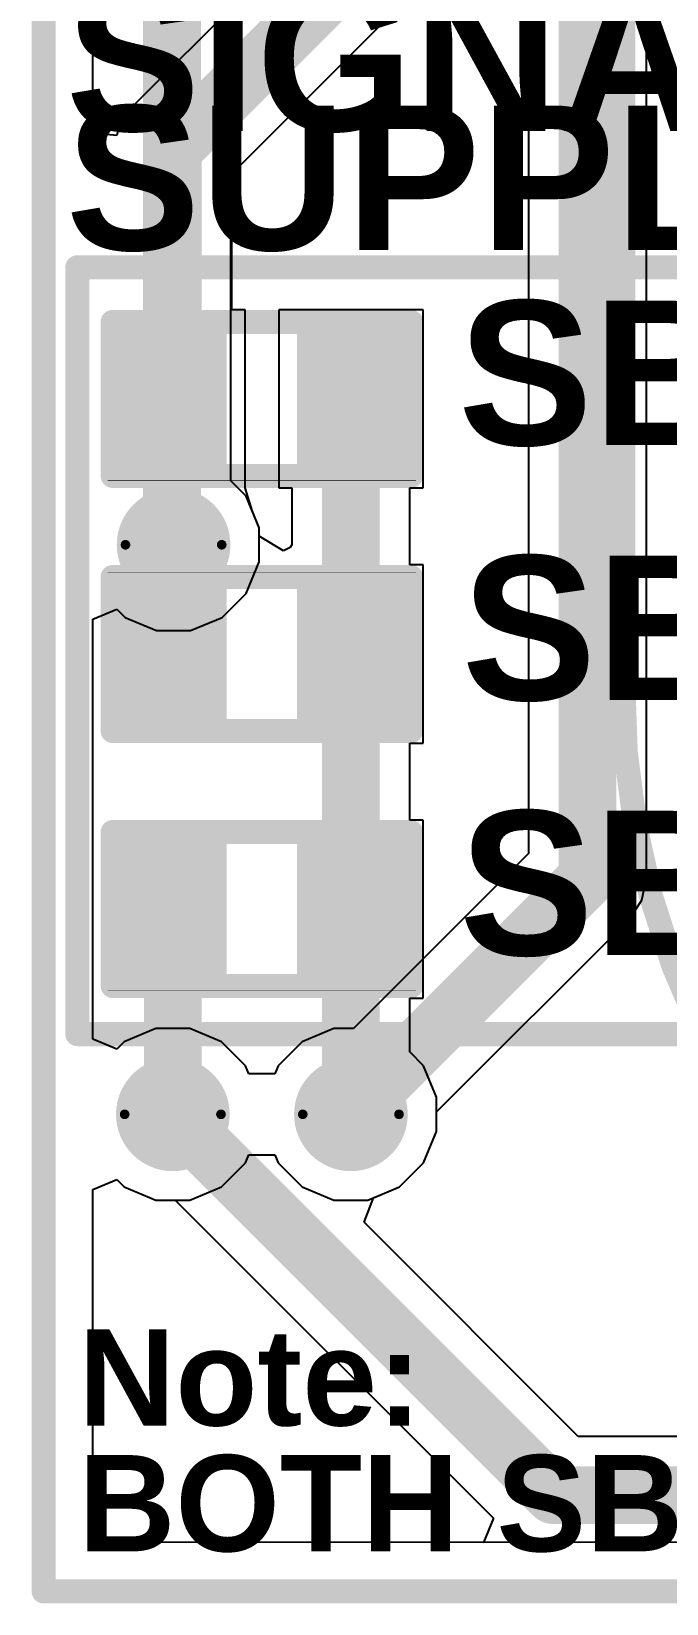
# Model space of a CAD drawing. Header units: inches. Extents: x 0 to 13.7, y 0 to 1.9.
# Drawn here: x -0.0025 to 0.1294, y -0.0025 to 0.3242 of the extents above; entities that cross this region are included whole.
import ezdxf

# ---------------------------------------------------------------- set-up
doc = ezdxf.new("R2010")
doc.units = ezdxf.units.IN
doc.header["$MEASUREMENT"] = 0
for name, color, linetype in [('Board Outline', 216, 'Continuous'), ('Bottom Layer', 5, 'Continuous'), ('Bottom Overlay', 54, 'Continuous'), ('Drill Drawing', 1, 'Continuous'), ('Top Layer', 1, 'Continuous'), ('Top Overlay', 2, 'Continuous'), ('Top Paste', 8, 'Continuous'), ('Top Solder', 216, 'Continuous'), ('Via Holes', 16, 'Continuous')]:
    doc.layers.add(name, color=color, linetype=linetype)
doc.styles.add('Arial_Bold', font='', dxfattribs={"height": 0.2})
doc.styles.get('Arial_Bold').set_extended_font_data('Arial', bold=True)

# ---------------------------------------------------------------- blocks, each defined once
blk = doc.blocks.new('S______B______0402_19')
at = {"layer": 'Top Layer'}
for points in [[(-0.0275, -0.0125), (-0.0275, 0.0125), (-0.0095, 0.0125), (-0.0095, -0.0125)], [(0.0095, -0.0125), (0.0095, 0.0125), (0.0275, 0.0125), (0.0275, -0.0125)]]:
    blk.add_hatch(color=1, dxfattribs=at).paths.add_polyline_path(points)
at = {"layer": 'Top Paste'}
for points in [[(-0.0275, -0.0125), (-0.0275, 0.0125), (-0.0095, 0.0125), (-0.0095, -0.0125)], [(0.0095, -0.0125), (0.0095, 0.0125), (0.0275, 0.0125), (0.0275, -0.0125)]]:
    blk.add_hatch(color=8, dxfattribs=at).paths.add_polyline_path(points)
at = {"layer": 'Top Solder'}
for points in [[(-0.02967, -0.01467), (-0.02967, 0.01467), (-0.00733, 0.01467), (-0.00733, -0.01467)], [(0.00733, -0.01467), (0.00733, 0.01467), (0.02967, 0.01467), (0.02967, -0.01467)]]:
    blk.add_hatch(color=216, dxfattribs=at).paths.add_polyline_path(points)
at = {"layer": 'Top Overlay'}
for points in [[(-0.031, 0.016, 0.005, 0.005, 0), (0.031, 0.016, 0.005, 0.005, 0)], [(-0.031, -0.016, 0.005, 0.005, 0), (-0.031, 0.016, 0.005, 0.005, 0)], [(0.031, -0.016, 0.005, 0.005, 0), (0.031, 0.016, 0.005, 0.005, 0)], [(-0.031, -0.016, 0.005, 0.005, 0), (0.031, -0.016, 0.005, 0.005, 0)], [(-0.032, -0.017, 0.000127, 0.000127, 0), (0.032, -0.017, 0.000127, 0.000127, 0)]]:
    blk.add_lwpolyline(points, format="xyseb", dxfattribs=at)
for points in [[(-0.03225, 0.016, 0.0025, 0.0025, 1), (-0.02975, 0.016, 0.0025, 0.0025, 1)], [(-0.03225, 0.016, 0.0025, 0.0025, 1), (-0.02975, 0.016, 0.0025, 0.0025, 1)], [(0.02975, 0.016, 0.0025, 0.0025, 1), (0.03225, 0.016, 0.0025, 0.0025, 1)], [(0.02975, 0.016, 0.0025, 0.0025, 1), (0.03225, 0.016, 0.0025, 0.0025, 1)], [(-0.03225, -0.016, 0.0025, 0.0025, 1), (-0.02975, -0.016, 0.0025, 0.0025, 1)], [(-0.03225, -0.016, 0.0025, 0.0025, 1), (-0.02975, -0.016, 0.0025, 0.0025, 1)], [(0.02975, -0.016, 0.0025, 0.0025, 1), (0.03225, -0.016, 0.0025, 0.0025, 1)], [(0.02975, -0.016, 0.0025, 0.0025, 1), (0.03225, -0.016, 0.0025, 0.0025, 1)], [(-0.03203, -0.017, 0.0000635, 0.0000635, 1), (-0.03197, -0.017, 0.0000635, 0.0000635, 1)], [(0.03197, -0.017, 0.0000635, 0.0000635, 1), (0.03203, -0.017, 0.0000635, 0.0000635, 1)]]:
    blk.add_lwpolyline(points, format="xyseb", close=True, dxfattribs=at)
blk = doc.blocks.new('S______B______0402_20')
at = {"layer": 'Top Layer'}
for points in [[(-0.0275, -0.0125), (-0.0275, 0.0125), (-0.0095, 0.0125), (-0.0095, -0.0125)], [(0.0095, -0.0125), (0.0095, 0.0125), (0.0275, 0.0125), (0.0275, -0.0125)]]:
    blk.add_hatch(color=1, dxfattribs=at).paths.add_polyline_path(points)
at = {"layer": 'Top Paste'}
for points in [[(-0.0275, -0.0125), (-0.0275, 0.0125), (-0.0095, 0.0125), (-0.0095, -0.0125)], [(0.0095, -0.0125), (0.0095, 0.0125), (0.0275, 0.0125), (0.0275, -0.0125)]]:
    blk.add_hatch(color=8, dxfattribs=at).paths.add_polyline_path(points)
at = {"layer": 'Top Solder'}
for points in [[(-0.02967, -0.01467), (-0.02967, 0.01467), (-0.00733, 0.01467), (-0.00733, -0.01467)], [(0.00733, -0.01467), (0.00733, 0.01467), (0.02967, 0.01467), (0.02967, -0.01467)]]:
    blk.add_hatch(color=216, dxfattribs=at).paths.add_polyline_path(points)
at = {"layer": 'Top Overlay'}
for points in [[(-0.031, -0.016, 0.005, 0.005, 0), (-0.031, 0.016, 0.005, 0.005, 0)], [(-0.031, 0.016, 0.005, 0.005, 0), (0.031, 0.016, 0.005, 0.005, 0)], [(0.031, -0.016, 0.005, 0.005, 0), (0.031, 0.016, 0.005, 0.005, 0)], [(-0.031, -0.016, 0.005, 0.005, 0), (0.031, -0.016, 0.005, 0.005, 0)], [(-0.032, -0.017, 0.000127, 0.000127, 0), (0.032, -0.017, 0.000127, 0.000127, 0)]]:
    blk.add_lwpolyline(points, format="xyseb", dxfattribs=at)
for points in [[(-0.03225, 0.016, 0.0025, 0.0025, 1), (-0.02975, 0.016, 0.0025, 0.0025, 1)], [(-0.03225, 0.016, 0.0025, 0.0025, 1), (-0.02975, 0.016, 0.0025, 0.0025, 1)], [(0.02975, 0.016, 0.0025, 0.0025, 1), (0.03225, 0.016, 0.0025, 0.0025, 1)], [(0.02975, 0.016, 0.0025, 0.0025, 1), (0.03225, 0.016, 0.0025, 0.0025, 1)], [(-0.03225, -0.016, 0.0025, 0.0025, 1), (-0.02975, -0.016, 0.0025, 0.0025, 1)], [(-0.03225, -0.016, 0.0025, 0.0025, 1), (-0.02975, -0.016, 0.0025, 0.0025, 1)], [(0.02975, -0.016, 0.0025, 0.0025, 1), (0.03225, -0.016, 0.0025, 0.0025, 1)], [(0.02975, -0.016, 0.0025, 0.0025, 1), (0.03225, -0.016, 0.0025, 0.0025, 1)], [(-0.03203, -0.017, 0.0000635, 0.0000635, 1), (-0.03197, -0.017, 0.0000635, 0.0000635, 1)], [(0.03197, -0.017, 0.0000635, 0.0000635, 1), (0.03203, -0.017, 0.0000635, 0.0000635, 1)]]:
    blk.add_lwpolyline(points, format="xyseb", close=True, dxfattribs=at)
blk = doc.blocks.new('S______B______0402_22')
at = {"layer": 'Top Layer'}
for points in [[(-0.0275, -0.0125), (-0.0275, 0.0125), (-0.0095, 0.0125), (-0.0095, -0.0125)], [(0.0095, -0.0125), (0.0095, 0.0125), (0.0275, 0.0125), (0.0275, -0.0125)]]:
    blk.add_hatch(color=1, dxfattribs=at).paths.add_polyline_path(points)
at = {"layer": 'Top Paste'}
for points in [[(-0.0275, -0.0125), (-0.0275, 0.0125), (-0.0095, 0.0125), (-0.0095, -0.0125)], [(0.0095, -0.0125), (0.0095, 0.0125), (0.0275, 0.0125), (0.0275, -0.0125)]]:
    blk.add_hatch(color=8, dxfattribs=at).paths.add_polyline_path(points)
at = {"layer": 'Top Solder'}
for points in [[(-0.02967, -0.01467), (-0.02967, 0.01467), (-0.00733, 0.01467), (-0.00733, -0.01467)], [(0.00733, -0.01467), (0.00733, 0.01467), (0.02967, 0.01467), (0.02967, -0.01467)]]:
    blk.add_hatch(color=216, dxfattribs=at).paths.add_polyline_path(points)
at = {"layer": 'Top Overlay'}
for points in [[(0.031, 0.016, 0.005, 0.005, 0), (-0.031, 0.016, 0.005, 0.005, 0)], [(-0.031, 0.016, 0.005, 0.005, 0), (-0.031, -0.016, 0.005, 0.005, 0)], [(0.031, 0.016, 0.005, 0.005, 0), (0.031, -0.016, 0.005, 0.005, 0)], [(0.031, -0.016, 0.005, 0.005, 0), (-0.031, -0.016, 0.005, 0.005, 0)], [(0.032, -0.017, 0.000127, 0.000127, 0), (-0.032, -0.017, 0.000127, 0.000127, 0)]]:
    blk.add_lwpolyline(points, format="xyseb", dxfattribs=at)
for points in [[(-0.03225, 0.016, 0.0025, 0.0025, 1), (-0.02975, 0.016, 0.0025, 0.0025, 1)], [(-0.03225, 0.016, 0.0025, 0.0025, 1), (-0.02975, 0.016, 0.0025, 0.0025, 1)], [(0.02975, 0.016, 0.0025, 0.0025, 1), (0.03225, 0.016, 0.0025, 0.0025, 1)], [(0.02975, 0.016, 0.0025, 0.0025, 1), (0.03225, 0.016, 0.0025, 0.0025, 1)], [(-0.03225, -0.016, 0.0025, 0.0025, 1), (-0.02975, -0.016, 0.0025, 0.0025, 1)], [(-0.03225, -0.016, 0.0025, 0.0025, 1), (-0.02975, -0.016, 0.0025, 0.0025, 1)], [(0.02975, -0.016, 0.0025, 0.0025, 1), (0.03225, -0.016, 0.0025, 0.0025, 1)], [(0.02975, -0.016, 0.0025, 0.0025, 1), (0.03225, -0.016, 0.0025, 0.0025, 1)], [(-0.03203, -0.017, 0.0000635, 0.0000635, 1), (-0.03197, -0.017, 0.0000635, 0.0000635, 1)], [(0.03197, -0.017, 0.0000635, 0.0000635, 1), (0.03203, -0.017, 0.0000635, 0.0000635, 1)]]:
    blk.add_lwpolyline(points, format="xyseb", close=True, dxfattribs=at)
blk = doc.blocks.new('_EMG________B_36')
at = {"layer": 'Bottom Overlay'}
for points in [[(-0.22375, -0.43172, 0.005, 0.005, 0), (-0.22375, 0.43172, 0.005, 0.005, 0)], [(-0.06026, -0.59892, 0.005, 0.005, -0.414214), (-0.22375, -0.43172, 0.005, 0.005, 0)]]:
    blk.add_lwpolyline(points, format="xyseb", dxfattribs=at)
blk.add_lwpolyline([(-0.225, -0.43172, 0.0025, 0.0025, 1), (-0.2225, -0.43172, 0.0025, 0.0025, 1)], format="xyseb", close=True, dxfattribs=at)
blk.add_lwpolyline([(-0.225, -0.43172, 0.0025, 0.0025, 1), (-0.2225, -0.43172, 0.0025, 0.0025, 1)], format="xyseb", close=True, dxfattribs=at)

msp = doc.modelspace()

# ---------------------------------------------------------------- hatches: boundary and pattern name
at = {"layer": 'Bottom Layer'}
h = msp.add_hatch(color=5, dxfattribs=at)
edge = h.paths.add_edge_path()
edge.add_arc((0.027, 0.21749), 0.01181, 0, 360)
h = msp.add_hatch(color=5, dxfattribs=at)
edge = h.paths.add_edge_path()
edge.add_arc((0.02684, 0.09914), 0.01181, 0, 360)
h = msp.add_hatch(color=5, dxfattribs=at)
edge = h.paths.add_edge_path()
edge.add_arc((0.06384, 0.09914), 0.01181, 0, 360)
at = {"layer": 'Top Layer'}
h = msp.add_hatch(color=1, dxfattribs=at)
edge = h.paths.add_edge_path()
edge.add_arc((0.027, 0.21749), 0.01181, 0, 360)
h = msp.add_hatch(color=1, dxfattribs=at)
edge = h.paths.add_edge_path()
edge.add_arc((0.02684, 0.09914), 0.01181, 0, 360)
h = msp.add_hatch(color=1, dxfattribs=at)
edge = h.paths.add_edge_path()
edge.add_arc((0.06384, 0.09914), 0.01181, 0, 360)
at = {"layer": 'Via Holes'}
h = msp.add_hatch(color=7, dxfattribs=at)
edge = h.paths.add_edge_path()
edge.add_arc((0.027, 0.21749), 0.00591, 0, 360)
h = msp.add_hatch(color=7, dxfattribs=at)
edge = h.paths.add_edge_path()
edge.add_arc((0.02684, 0.09914), 0.00591, 0, 360)
h = msp.add_hatch(color=7, dxfattribs=at)
edge = h.paths.add_edge_path()
edge.add_arc((0.06384, 0.09914), 0.00591, 0, 360)

# ---------------------------------------------------------------- linework, layer by layer
at = {"layer": 'Board Outline'}
for points in [[(-0.00004, 1.24282, 0.005, 0.005, 0), (0, 0, 0.005, 0.005, 0)], [(0, 0, 0.005, 0.005, 0), (0.68834, -0.00002, 0.005, 0.005, 0)]]:
    msp.add_lwpolyline(points, format="xyseb", dxfattribs=at)
msp.add_lwpolyline([(-0.00125, 0, 0.0025, 0.0025, 1), (0.00125, 0, 0.0025, 0.0025, 1)], format="xyseb", close=True, dxfattribs=at)
msp.add_lwpolyline([(-0.00125, 0, 0.0025, 0.0025, 1), (0.00125, 0, 0.0025, 0.0025, 1)], format="xyseb", close=True, dxfattribs=at)
at = {"layer": 'Bottom Layer'}
for p, q in [((0.0389, 0.23077), (0.0389, 0.64046)), ((0.10076, 0.412), (0.10076, 0.15337)), ((0.12524, 0.1483), (0.12524, 0.40693)), ((0.0421, 0.22758), (0.0389, 0.23077)), ((0.04481, 0.22103), (0.0421, 0.22758)), ((0.04481, 0.21395), (0.04481, 0.22103)), ((0.0421, 0.2074), (0.04481, 0.21395)), ((0.03709, 0.20239), (0.0421, 0.2074)), ((0.01019, 0.20204), (0.01519, 0.20411)), ((0.01519, 0.20411), (0.01691, 0.20239)), ((0.01019, 0.11475), (0.01019, 0.20204)), ((0.01691, 0.20239), (0.02346, 0.19968)), ((0.02346, 0.19968), (0.03054, 0.19968)), ((0.03054, 0.19968), (0.03709, 0.20239)), ((0.10076, 0.15337), (0.06435, 0.11695)), ((0.1243, 0.14362), (0.12524, 0.1483)), ((0.12165, 0.13965), (0.1243, 0.14362)), ((0.08165, 0.09965), (0.12165, 0.13965)), ((0.01519, 0.11268), (0.01019, 0.11475)), ((0.0233, 0.11695), (0.01675, 0.11424)), ((0.03038, 0.11695), (0.0233, 0.11695)), ((0.03693, 0.11424), (0.03038, 0.11695)), ((0.0603, 0.11695), (0.05375, 0.11424)), ((0.06435, 0.11695), (0.0603, 0.11695)), ((0.01675, 0.11424), (0.01519, 0.11268)), ((0.04194, 0.10923), (0.03693, 0.11424)), ((0.05375, 0.11424), (0.04874, 0.10923)), ((0.04263, 0.10755), (0.04194, 0.10923)), ((0.04874, 0.10923), (0.04805, 0.10755)), ((0.04805, 0.10755), (0.04263, 0.10755)), ((0.08165, 0.0956), (0.08165, 0.09965)), ((0.07894, 0.08905), (0.08165, 0.0956)), ((0.07393, 0.08404), (0.07894, 0.08905)), ((0.01019, 0.08353), (0.01519, 0.0856)), ((0.01519, 0.0856), (0.01675, 0.08404)), ((0.0102, 0.0102), (0.01019, 0.08353)), ((0.01675, 0.08404), (0.0233, 0.08133)), ((0.06657, 0.07671), (0.06854, 0.08181)), ((0.06854, 0.08181), (0.07393, 0.08404)), ((0.0233, 0.08133), (0.02735, 0.08133)), ((0.02735, 0.08133), (0.09349, 0.01519)), ((0.11106, 0.03222), (0.06657, 0.07671)), ((0.27419, 0.03222), (0.11106, 0.03222)), ((0.09349, 0.01519), (0.09141, 0.01019)), ((0.09141, 0.01019), (0.0102, 0.0102))]:
    msp.add_line(p, q, dxfattribs=at)
for points in [[(0.02667, 0.21782, 0.012, 0.012, 0), (0.02667, 0.65308, 0.012, 0.012, 0)], [(0.113, 0.1483, 0.012, 0.012, 0), (0.113, 0.412, 0.012, 0.012, 0)], [(0.02667, 0.21782, 0.012, 0.012, 0), (0.027, 0.21749, 0.012, 0.012, 0)], [(0.06384, 0.09914, 0.012, 0.012, 0), (0.113, 0.1483, 0.012, 0.012, 0)], [(0.02684, 0.09914, 0.012, 0.012, 0), (0.10599, 0.01999, 0.012, 0.012, 0)], [(0.10599, 0.01999, 0.012, 0.012, 0), (0.4636, 0.01999, 0.012, 0.012, 0)]]:
    msp.add_lwpolyline(points, format="xyseb", dxfattribs=at)
for points in [[(0.02367, 0.21782, 0.006, 0.006, 1), (0.02967, 0.21782, 0.006, 0.006, 1)], [(0.02367, 0.21782, 0.006, 0.006, 1), (0.02967, 0.21782, 0.006, 0.006, 1)], [(0.024, 0.21749, 0.006, 0.006, 1), (0.03, 0.21749, 0.006, 0.006, 1)], [(0.11, 0.1483, 0.006, 0.006, 1), (0.116, 0.1483, 0.006, 0.006, 1)], [(0.11, 0.1483, 0.006, 0.006, 1), (0.116, 0.1483, 0.006, 0.006, 1)], [(0.02384, 0.09914, 0.006, 0.006, 1), (0.02984, 0.09914, 0.006, 0.006, 1)], [(0.06084, 0.09914, 0.006, 0.006, 1), (0.06684, 0.09914, 0.006, 0.006, 1)], [(0.10299, 0.01999, 0.006, 0.006, 1), (0.10899, 0.01999, 0.006, 0.006, 1)], [(0.10299, 0.01999, 0.006, 0.006, 1), (0.10899, 0.01999, 0.006, 0.006, 1)]]:
    msp.add_lwpolyline(points, format="xyseb", close=True, dxfattribs=at)
at = {"layer": 'Drill Drawing'}
for points in [[(0.037, 0.21749, 0.002, 0.002, 1), (0.017, 0.21749, 0.002, 0.002, 1)], [(0.0165, 0.21749, 0.001, 0.001, 1), (0.0175, 0.21749, 0.001, 0.001, 1)], [(0.0365, 0.21749, 0.001, 0.001, 1), (0.0375, 0.21749, 0.001, 0.001, 1)], [(0.03684, 0.09914, 0.002, 0.002, 1), (0.01684, 0.09914, 0.002, 0.002, 1)], [(0.07384, 0.09914, 0.002, 0.002, 1), (0.05384, 0.09914, 0.002, 0.002, 1)], [(0.01634, 0.09914, 0.001, 0.001, 1), (0.01734, 0.09914, 0.001, 0.001, 1)], [(0.03634, 0.09914, 0.001, 0.001, 1), (0.03734, 0.09914, 0.001, 0.001, 1)], [(0.05334, 0.09914, 0.001, 0.001, 1), (0.05434, 0.09914, 0.001, 0.001, 1)], [(0.07334, 0.09914, 0.001, 0.001, 1), (0.07434, 0.09914, 0.001, 0.001, 1)]]:
    msp.add_lwpolyline(points, format="xyseb", close=True, dxfattribs=at)
at = {"layer": 'Top Layer'}
for p, q in [((0.01019, 0.30303), (0.01018, 0.36732)), ((0.05453, 0.34461), (0.01819, 0.30827)), ((0.03907, 0.29455), (0.07183, 0.3273)), ((0.01819, 0.30827), (0.01554, 0.3043)), ((0.01554, 0.3043), (0.01519, 0.30254)), ((0.01519, 0.30254), (0.01019, 0.30303)), ((0.03907, 0.2663), (0.03907, 0.29455)), ((0.04184, 0.2663), (0.03907, 0.2663)), ((0.04184, 0.2293), (0.04184, 0.2663)), ((0.07884, 0.2663), (0.04884, 0.2663)), ((0.04884, 0.2663), (0.04884, 0.2293)), ((0.07884, 0.2293), (0.07884, 0.2663)), ((0.04331, 0.22465), (0.04184, 0.2293)), ((0.04184, 0.2293), (0.04184, 0.2293)), ((0.04184, 0.2293), (0.04184, 0.2293)), ((0.04884, 0.2293), (0.0516, 0.2293)), ((0.0516, 0.2293), (0.0516, 0.21745)), ((0.07607, 0.2133), (0.07607, 0.2293)), ((0.07607, 0.2293), (0.07884, 0.2293)), ((0.04481, 0.22103), (0.04331, 0.22465)), ((0.04481, 0.2193), (0.04481, 0.22103)), ((0.04981, 0.21623), (0.04481, 0.2193)), ((0.05124, 0.21695), (0.04981, 0.21623)), ((0.0516, 0.21745), (0.05124, 0.21695)), ((0.07884, 0.2133), (0.07607, 0.2133)), ((0.07884, 0.1763), (0.07884, 0.2133)), ((0.07607, 0.1603), (0.07607, 0.1763)), ((0.07607, 0.1763), (0.07884, 0.1763)), ((0.07884, 0.1603), (0.07607, 0.1603)), ((0.07884, 0.1233), (0.07884, 0.1603)), ((0.07607, 0.1121), (0.07607, 0.1233)), ((0.07607, 0.1233), (0.07884, 0.1233)), ((0.07894, 0.10923), (0.07607, 0.1121)), ((0.08165, 0.10268), (0.07894, 0.10923)), ((0.08165, 0.0956), (0.08165, 0.10268)), ((0.07894, 0.08905), (0.08165, 0.0956)), ((0.03693, 0.08404), (0.04194, 0.08905)), ((0.04194, 0.08905), (0.04263, 0.09073)), ((0.04263, 0.09073), (0.04805, 0.09073)), ((0.04805, 0.09073), (0.04874, 0.08905)), ((0.04874, 0.08905), (0.05375, 0.08404)), ((0.07393, 0.08404), (0.07894, 0.08905)), ((0.01019, 0.08353), (0.01519, 0.0856)), ((0.01519, 0.0856), (0.01675, 0.08404)), ((0.0102, 0.0102), (0.01019, 0.08353)), ((0.01675, 0.08404), (0.0233, 0.08133)), ((0.03038, 0.08133), (0.03693, 0.08404)), ((0.05375, 0.08404), (0.0603, 0.08133)), ((0.06738, 0.08133), (0.07393, 0.08404)), ((0.0233, 0.08133), (0.03038, 0.08133)), ((0.0603, 0.08133), (0.06738, 0.08133)), ((0.58067, 0.01018), (0.0102, 0.0102))]:
    msp.add_line(p, q, dxfattribs=at)
for points in [[(0.02684, 0.29962, 0.012, 0.012, 0), (0.07234, 0.34512, 0.012, 0.012, 0)], [(0.02684, 0.2478, 0.012, 0.012, 0), (0.02684, 0.29962, 0.012, 0.012, 0)], [(0.06384, 0.1948, 0.012, 0.012, 0), (0.06384, 0.2478, 0.012, 0.012, 0)], [(0.02684, 0.21733, 0.012, 0.012, 0), (0.027, 0.21749, 0.012, 0.012, 0)], [(0.02684, 0.1948, 0.012, 0.012, 0), (0.02684, 0.21733, 0.012, 0.012, 0)], [(0.06384, 0.1418, 0.012, 0.012, 0), (0.06384, 0.1948, 0.012, 0.012, 0)], [(0.02684, 0.09914, 0.012, 0.012, 0), (0.02684, 0.1418, 0.012, 0.012, 0)], [(0.06384, 0.09914, 0.012, 0.012, 0), (0.06384, 0.1418, 0.012, 0.012, 0)]]:
    msp.add_lwpolyline(points, format="xyseb", dxfattribs=at)
for points in [[(0.02384, 0.29962, 0.006, 0.006, 1), (0.02984, 0.29962, 0.006, 0.006, 1)], [(0.02384, 0.29962, 0.006, 0.006, 1), (0.02984, 0.29962, 0.006, 0.006, 1)], [(0.02384, 0.2478, 0.006, 0.006, 1), (0.02984, 0.2478, 0.006, 0.006, 1)], [(0.06084, 0.2478, 0.006, 0.006, 1), (0.06684, 0.2478, 0.006, 0.006, 1)], [(0.02384, 0.21733, 0.006, 0.006, 1), (0.02984, 0.21733, 0.006, 0.006, 1)], [(0.02384, 0.21733, 0.006, 0.006, 1), (0.02984, 0.21733, 0.006, 0.006, 1)], [(0.024, 0.21749, 0.006, 0.006, 1), (0.03, 0.21749, 0.006, 0.006, 1)], [(0.02384, 0.1948, 0.006, 0.006, 1), (0.02984, 0.1948, 0.006, 0.006, 1)], [(0.06084, 0.1948, 0.006, 0.006, 1), (0.06684, 0.1948, 0.006, 0.006, 1)], [(0.06084, 0.1948, 0.006, 0.006, 1), (0.06684, 0.1948, 0.006, 0.006, 1)], [(0.02384, 0.1418, 0.006, 0.006, 1), (0.02984, 0.1418, 0.006, 0.006, 1)], [(0.06084, 0.1418, 0.006, 0.006, 1), (0.06684, 0.1418, 0.006, 0.006, 1)], [(0.06084, 0.1418, 0.006, 0.006, 1), (0.06684, 0.1418, 0.006, 0.006, 1)], [(0.02384, 0.09914, 0.006, 0.006, 1), (0.02984, 0.09914, 0.006, 0.006, 1)], [(0.06084, 0.09914, 0.006, 0.006, 1), (0.06684, 0.09914, 0.006, 0.006, 1)]]:
    msp.add_lwpolyline(points, format="xyseb", close=True, dxfattribs=at)
at = {"layer": 'Top Overlay'}
for points in [[(0.007, 0.1158, 0.005, 0.005, 0), (0.007, 0.27516, 0.005, 0.005, 0)], [(0.007, 0.27516, 0.005, 0.005, 0), (0.14575, 0.27516, 0.005, 0.005, 0)], [(0.007, 0.1158, 0.005, 0.005, 0), (0.14575, 0.1158, 0.005, 0.005, 0)]]:
    msp.add_lwpolyline(points, format="xyseb", dxfattribs=at)
for points in [[(0.00575, 0.27516, 0.0025, 0.0025, 1), (0.00825, 0.27516, 0.0025, 0.0025, 1)], [(0.00575, 0.27516, 0.0025, 0.0025, 1), (0.00825, 0.27516, 0.0025, 0.0025, 1)], [(0.00575, 0.1158, 0.0025, 0.0025, 1), (0.00825, 0.1158, 0.0025, 0.0025, 1)], [(0.00575, 0.1158, 0.0025, 0.0025, 1), (0.00825, 0.1158, 0.0025, 0.0025, 1)]]:
    msp.add_lwpolyline(points, format="xyseb", close=True, dxfattribs=at)

# ---------------------------------------------------------------- block references
for name, p in [('_EMG________B_36', (0.34417, 0.62141)), ('S______B______0402_20', (0.04534, 0.2478)), ('S______B______0402_19', (0.04534, 0.1418))]:
    msp.add_blockref(name, p)
at = {"rotation": 180}
msp.add_blockref('S______B______0402_22', (0.04534, 0.1948), dxfattribs=at)

# ---------------------------------------------------------------- texts
at = {"layer": 'Top Overlay', "style": 'Arial_Bold'}
for s, height, p in [('SIGNAL', 0.03, (0.00459, 0.3035)), ('SUPPLY', 0.03, (0.00459, 0.27875)), ('SB4', 0.03, (0.08614, 0.23822)), ('SB2', 0.03, (0.08687, 0.18522)), ('SB5', 0.03, (0.08635, 0.13222)), ('Note:', 0.02, (0.00719, 0.03446)), ('BOTH SB3 & SB4 USE TO TEST SINGLE SUPPLY', 0.02, (0.00719, 0.00833))]:
    msp.add_text(s, height=height, dxfattribs=at).set_placement(p)

doc.saveas('drawing.dxf')
